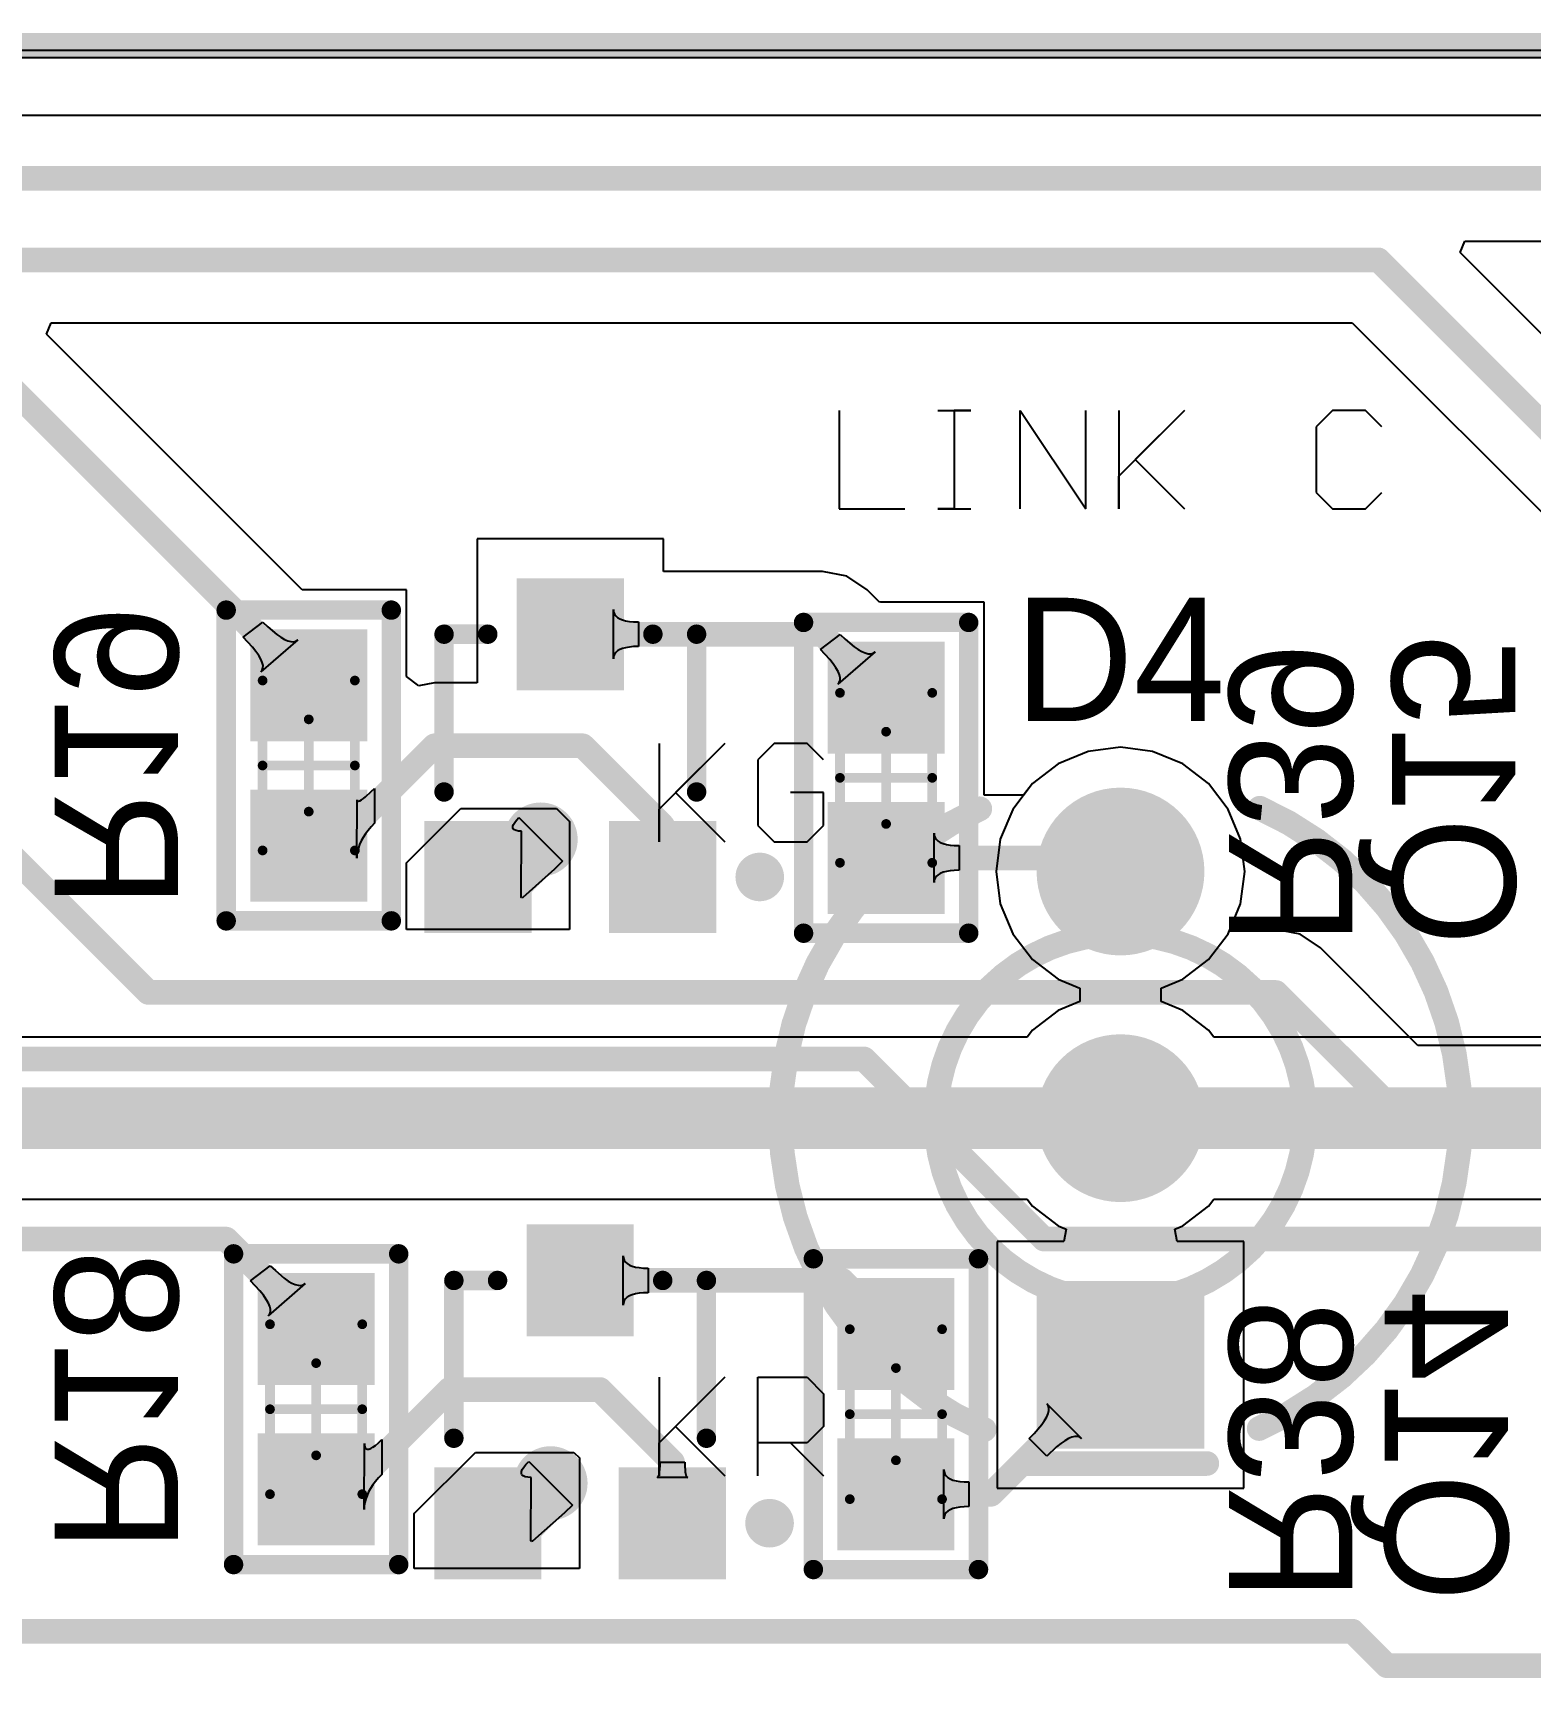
# Model space of a CAD drawing. Extents: x 8 to 204, y 9 to 177.
# Drawn here: x 94.26 to 109.68, y 40.97 to 57.91 of the extents above; entities that cross this region are included whole.
import ezdxf

# ---------------------------------------------------------------- set-up
doc = ezdxf.new("R2010")
doc.units = 0
doc.layers.get('0').update_dxf_attribs({"linetype": 'CONTINUOUS'})
for name, color, linetype in [('BOTTOMLAYER', 5, 'CONTINUOUS'), ('BOTTOMOVERLAY', 54, 'CONTINUOUS'), ('BOTTOMPASTE', 16, 'CONTINUOUS'), ('BOTTOMSOLDER', 6, 'CONTINUOUS'), ('MECHANICAL1', 6, 'CONTINUOUS'), ('MECHANICAL13', 56, 'CONTINUOUS'), ('MECHANICAL15', 56, 'CONTINUOUS'), ('MECHANICAL3', 76, 'CONTINUOUS'), ('MULTILAYER', 9, 'CONTINUOUS'), ('PADHOLELAYER', 156, 'CONTINUOUS'), ('TOPLAYER', 1, 'CONTINUOUS'), ('TOPOVERLAY', 2, 'CONTINUOUS'), ('TOPSOLDER', 216, 'CONTINUOUS'), ('VIAHOLELAYER', 16, 'CONTINUOUS')]:
    doc.layers.add(name, color=color, linetype=linetype)

# ---------------------------------------------------------------- blocks, each defined once
blk = doc.blocks.new('0603___MONTAGEM_M_QUINA_BM')
at = {"layer": 'BOTTOMLAYER'}
for points in [[(-1.3, 0.5), (-1.3, -0.5), (-0.35, 0.5), (-0.35, -0.5)], [(0.35, 0.5), (0.35, -0.5), (1.3, 0.5), (1.3, -0.5)]]:
    blk.add_solid(points, dxfattribs=at)
at = {"layer": 'BOTTOMOVERLAY', "const_width": 0.2}
for points in [[(-1.6, 0.85), (-1.6, -0.85)], [(-1.6, 0.85), (1.6, 0.85)], [(1.6, 0.85), (1.6, -0.85)], [(-1.6, -0.85), (1.6, -0.85)]]:
    blk.add_lwpolyline(points, dxfattribs=at)
at = {"layer": 'BOTTOMOVERLAY', "const_width": 0.1}
for points in [[(-1.65, 0.85, 1), (-1.55, 0.85, 1)], [(-1.65, 0.85, 1), (-1.55, 0.85, 1)], [(1.55, 0.85, 1), (1.65, 0.85, 1)], [(1.55, 0.85, 1), (1.65, 0.85, 1)], [(-1.65, -0.85, 1), (-1.55, -0.85, 1)], [(-1.65, -0.85, 1), (-1.55, -0.85, 1)], [(1.55, -0.85, 1), (1.65, -0.85, 1)], [(1.55, -0.85, 1), (1.65, -0.85, 1)]]:
    blk.add_lwpolyline(points, format="xyb", close=True, dxfattribs=at)
at = {"layer": 'BOTTOMPASTE'}
for points in [[(-1.3, 0.5), (-1.3, -0.5), (-0.35, 0.5), (-0.35, -0.5)], [(0.35, 0.5), (0.35, -0.5), (1.3, 0.5), (1.3, -0.5)]]:
    blk.add_solid(points, dxfattribs=at)
at = {"layer": 'BOTTOMSOLDER'}
for points in [[(-1.402, 0.602), (-1.402, -0.602), (-0.248, 0.602), (-0.248, -0.602)], [(0.248, 0.602), (0.248, -0.602), (1.402, 0.602), (1.402, -0.602)]]:
    blk.add_solid(points, dxfattribs=at)
at = {"layer": 'MECHANICAL13', "const_width": 0.1}
for points in [[(-0.875, 0.475), (-0.875, -0.475)], [(-0.875, 0.475), (0.875, 0.475)], [(0.875, 0.475), (0.875, -0.475)], [(-0.875, -0.475), (0.875, -0.475)]]:
    blk.add_lwpolyline(points, dxfattribs=at)
at = {"layer": 'MECHANICAL13', "const_width": 0.05}
for points in [[(-0.9, 0.475, 1), (-0.85, 0.475, 1)], [(-0.9, 0.475, 1), (-0.85, 0.475, 1)], [(0.85, 0.475, 1), (0.9, 0.475, 1)], [(0.85, 0.475, 1), (0.9, 0.475, 1)], [(-0.9, -0.475, 1), (-0.85, -0.475, 1)], [(-0.9, -0.475, 1), (-0.85, -0.475, 1)], [(0.85, -0.475, 1), (0.9, -0.475, 1)], [(0.85, -0.475, 1), (0.9, -0.475, 1)]]:
    blk.add_lwpolyline(points, format="xyb", close=True, dxfattribs=at)
at = {"layer": 'MECHANICAL15', "const_width": 0.1}
for points in [[(-1.575, 0.85), (-1.575, -0.85)], [(-1.575, 0.85), (1.575, 0.85)], [(1.575, 0.85), (1.575, -0.85)], [(0, 0.475), (0, -0.475)], [(-0.475, 0), (0.475, 0)], [(-1.575, -0.85), (1.575, -0.85)]]:
    blk.add_lwpolyline(points, dxfattribs=at)
at = {"layer": 'MECHANICAL15', "const_width": 0.05}
for points in [[(-1.6, 0.85, 1), (-1.55, 0.85, 1)], [(-1.6, 0.85, 1), (-1.55, 0.85, 1)], [(1.55, 0.85, 1), (1.6, 0.85, 1)], [(1.55, 0.85, 1), (1.6, 0.85, 1)], [(-0.025, 0.475, 1), (0.025, 0.475, 1)], [(-0.5, 0, 1), (-0.45, 0, 1)], [(0.45, 0, 1), (0.5, 0, 1)], [(-0.025, -0.475, 1), (0.025, -0.475, 1)], [(-1.6, -0.85, 1), (-1.55, -0.85, 1)], [(-1.6, -0.85, 1), (-1.55, -0.85, 1)], [(1.55, -0.85, 1), (1.6, -0.85, 1)], [(1.55, -0.85, 1), (1.6, -0.85, 1)]]:
    blk.add_lwpolyline(points, format="xyb", close=True, dxfattribs=at)
blk = doc.blocks.new('0603___MONTAGEM_M_QUINA_BN')
at = {"layer": 'BOTTOMLAYER'}
for points in [[(-1.3, 0.5), (-1.3, -0.5), (-0.35, 0.5), (-0.35, -0.5)], [(0.35, 0.5), (0.35, -0.5), (1.3, 0.5), (1.3, -0.5)]]:
    blk.add_solid(points, dxfattribs=at)
at = {"layer": 'BOTTOMOVERLAY', "const_width": 0.2}
for points in [[(-1.6, 0.85), (-1.6, -0.85)], [(-1.6, 0.85), (1.6, 0.85)], [(1.6, 0.85), (1.6, -0.85)], [(-1.6, -0.85), (1.6, -0.85)]]:
    blk.add_lwpolyline(points, dxfattribs=at)
at = {"layer": 'BOTTOMOVERLAY', "const_width": 0.1}
for points in [[(-1.65, 0.85, 1), (-1.55, 0.85, 1)], [(-1.65, 0.85, 1), (-1.55, 0.85, 1)], [(1.55, 0.85, 1), (1.65, 0.85, 1)], [(1.55, 0.85, 1), (1.65, 0.85, 1)], [(-1.65, -0.85, 1), (-1.55, -0.85, 1)], [(-1.65, -0.85, 1), (-1.55, -0.85, 1)], [(1.55, -0.85, 1), (1.65, -0.85, 1)], [(1.55, -0.85, 1), (1.65, -0.85, 1)]]:
    blk.add_lwpolyline(points, format="xyb", close=True, dxfattribs=at)
at = {"layer": 'BOTTOMPASTE'}
for points in [[(-1.3, 0.5), (-1.3, -0.5), (-0.35, 0.5), (-0.35, -0.5)], [(0.35, 0.5), (0.35, -0.5), (1.3, 0.5), (1.3, -0.5)]]:
    blk.add_solid(points, dxfattribs=at)
at = {"layer": 'BOTTOMSOLDER'}
for points in [[(-1.402, 0.602), (-1.402, -0.602), (-0.248, 0.602), (-0.248, -0.602)], [(0.248, 0.602), (0.248, -0.602), (1.402, 0.602), (1.402, -0.602)]]:
    blk.add_solid(points, dxfattribs=at)
at = {"layer": 'MECHANICAL13', "const_width": 0.1}
for points in [[(-0.875, 0.475), (-0.875, -0.475)], [(-0.875, 0.475), (0.875, 0.475)], [(0.875, 0.475), (0.875, -0.475)], [(-0.875, -0.475), (0.875, -0.475)]]:
    blk.add_lwpolyline(points, dxfattribs=at)
at = {"layer": 'MECHANICAL13', "const_width": 0.05}
for points in [[(-0.9, 0.475, 1), (-0.85, 0.475, 1)], [(-0.9, 0.475, 1), (-0.85, 0.475, 1)], [(0.85, 0.475, 1), (0.9, 0.475, 1)], [(0.85, 0.475, 1), (0.9, 0.475, 1)], [(-0.9, -0.475, 1), (-0.85, -0.475, 1)], [(-0.9, -0.475, 1), (-0.85, -0.475, 1)], [(0.85, -0.475, 1), (0.9, -0.475, 1)], [(0.85, -0.475, 1), (0.9, -0.475, 1)]]:
    blk.add_lwpolyline(points, format="xyb", close=True, dxfattribs=at)
at = {"layer": 'MECHANICAL15', "const_width": 0.1}
for points in [[(-1.575, 0.85), (-1.575, -0.85)], [(-1.575, 0.85), (1.575, 0.85)], [(1.575, 0.85), (1.575, -0.85)], [(0, 0.475), (0, -0.475)], [(-0.475, 0), (0.475, 0)], [(-1.575, -0.85), (1.575, -0.85)]]:
    blk.add_lwpolyline(points, dxfattribs=at)
at = {"layer": 'MECHANICAL15', "const_width": 0.05}
for points in [[(-1.6, 0.85, 1), (-1.55, 0.85, 1)], [(-1.6, 0.85, 1), (-1.55, 0.85, 1)], [(1.55, 0.85, 1), (1.6, 0.85, 1)], [(1.55, 0.85, 1), (1.6, 0.85, 1)], [(-0.025, 0.475, 1), (0.025, 0.475, 1)], [(-0.5, 0, 1), (-0.45, 0, 1)], [(0.45, 0, 1), (0.5, 0, 1)], [(-0.025, -0.475, 1), (0.025, -0.475, 1)], [(-1.6, -0.85, 1), (-1.55, -0.85, 1)], [(-1.6, -0.85, 1), (-1.55, -0.85, 1)], [(1.55, -0.85, 1), (1.6, -0.85, 1)], [(1.55, -0.85, 1), (1.6, -0.85, 1)]]:
    blk.add_lwpolyline(points, format="xyb", close=True, dxfattribs=at)
blk = doc.blocks.new('0603___MONTAGEM_M_QUINA_BU')
at = {"layer": 'BOTTOMLAYER'}
for points in [[(-1.3, 0.5), (-1.3, -0.5), (-0.35, 0.5), (-0.35, -0.5)], [(0.35, 0.5), (0.35, -0.5), (1.3, 0.5), (1.3, -0.5)]]:
    blk.add_solid(points, dxfattribs=at)
at = {"layer": 'BOTTOMOVERLAY', "const_width": 0.2}
for points in [[(-1.6, -0.85), (-1.6, 0.85)], [(1.6, 0.85), (-1.6, 0.85)], [(1.6, -0.85), (1.6, 0.85)], [(1.6, -0.85), (-1.6, -0.85)]]:
    blk.add_lwpolyline(points, dxfattribs=at)
at = {"layer": 'BOTTOMOVERLAY', "const_width": 0.1}
for points in [[(-1.65, 0.85, 1), (-1.55, 0.85, 1)], [(-1.65, 0.85, 1), (-1.55, 0.85, 1)], [(1.55, 0.85, 1), (1.65, 0.85, 1)], [(1.55, 0.85, 1), (1.65, 0.85, 1)], [(-1.65, -0.85, 1), (-1.55, -0.85, 1)], [(-1.65, -0.85, 1), (-1.55, -0.85, 1)], [(1.55, -0.85, 1), (1.65, -0.85, 1)], [(1.55, -0.85, 1), (1.65, -0.85, 1)]]:
    blk.add_lwpolyline(points, format="xyb", close=True, dxfattribs=at)
at = {"layer": 'BOTTOMPASTE'}
for points in [[(-1.3, 0.5), (-1.3, -0.5), (-0.35, 0.5), (-0.35, -0.5)], [(0.35, 0.5), (0.35, -0.5), (1.3, 0.5), (1.3, -0.5)]]:
    blk.add_solid(points, dxfattribs=at)
at = {"layer": 'BOTTOMSOLDER'}
for points in [[(-1.402, 0.602), (-1.402, -0.602), (-0.248, 0.602), (-0.248, -0.602)], [(0.248, 0.602), (0.248, -0.602), (1.402, 0.602), (1.402, -0.602)]]:
    blk.add_solid(points, dxfattribs=at)
at = {"layer": 'MECHANICAL13', "const_width": 0.1}
for points in [[(-0.875, -0.475), (-0.875, 0.475)], [(0.875, 0.475), (-0.875, 0.475)], [(0.875, -0.475), (0.875, 0.475)], [(0.875, -0.475), (-0.875, -0.475)]]:
    blk.add_lwpolyline(points, dxfattribs=at)
at = {"layer": 'MECHANICAL13', "const_width": 0.05}
for points in [[(-0.9, 0.475, 1), (-0.85, 0.475, 1)], [(-0.9, 0.475, 1), (-0.85, 0.475, 1)], [(0.85, 0.475, 1), (0.9, 0.475, 1)], [(0.85, 0.475, 1), (0.9, 0.475, 1)], [(-0.9, -0.475, 1), (-0.85, -0.475, 1)], [(-0.9, -0.475, 1), (-0.85, -0.475, 1)], [(0.85, -0.475, 1), (0.9, -0.475, 1)], [(0.85, -0.475, 1), (0.9, -0.475, 1)]]:
    blk.add_lwpolyline(points, format="xyb", close=True, dxfattribs=at)
at = {"layer": 'MECHANICAL15', "const_width": 0.1}
for points in [[(-1.575, -0.85), (-1.575, 0.85)], [(1.575, 0.85), (-1.575, 0.85)], [(1.575, -0.85), (1.575, 0.85)], [(0, -0.475), (0, 0.475)], [(0.475, 0), (-0.475, 0)], [(1.575, -0.85), (-1.575, -0.85)]]:
    blk.add_lwpolyline(points, dxfattribs=at)
at = {"layer": 'MECHANICAL15', "const_width": 0.05}
for points in [[(-1.6, 0.85, 1), (-1.55, 0.85, 1)], [(-1.6, 0.85, 1), (-1.55, 0.85, 1)], [(1.55, 0.85, 1), (1.6, 0.85, 1)], [(1.55, 0.85, 1), (1.6, 0.85, 1)], [(-0.025, 0.475, 1), (0.025, 0.475, 1)], [(-0.5, 0, 1), (-0.45, 0, 1)], [(0.45, 0, 1), (0.5, 0, 1)], [(-0.025, -0.475, 1), (0.025, -0.475, 1)], [(-1.6, -0.85, 1), (-1.55, -0.85, 1)], [(-1.6, -0.85, 1), (-1.55, -0.85, 1)], [(1.55, -0.85, 1), (1.6, -0.85, 1)], [(1.55, -0.85, 1), (1.6, -0.85, 1)]]:
    blk.add_lwpolyline(points, format="xyb", close=True, dxfattribs=at)
blk = doc.blocks.new('0603___MONTAGEM_M_QUINA_BV')
at = {"layer": 'BOTTOMLAYER'}
for points in [[(-1.3, 0.5), (-1.3, -0.5), (-0.35, 0.5), (-0.35, -0.5)], [(0.35, 0.5), (0.35, -0.5), (1.3, 0.5), (1.3, -0.5)]]:
    blk.add_solid(points, dxfattribs=at)
at = {"layer": 'BOTTOMOVERLAY', "const_width": 0.2}
for points in [[(-1.6, -0.85), (-1.6, 0.85)], [(1.6, 0.85), (-1.6, 0.85)], [(1.6, -0.85), (1.6, 0.85)], [(1.6, -0.85), (-1.6, -0.85)]]:
    blk.add_lwpolyline(points, dxfattribs=at)
at = {"layer": 'BOTTOMOVERLAY', "const_width": 0.1}
for points in [[(-1.65, 0.85, 1), (-1.55, 0.85, 1)], [(-1.65, 0.85, 1), (-1.55, 0.85, 1)], [(1.55, 0.85, 1), (1.65, 0.85, 1)], [(1.55, 0.85, 1), (1.65, 0.85, 1)], [(-1.65, -0.85, 1), (-1.55, -0.85, 1)], [(-1.65, -0.85, 1), (-1.55, -0.85, 1)], [(1.55, -0.85, 1), (1.65, -0.85, 1)], [(1.55, -0.85, 1), (1.65, -0.85, 1)]]:
    blk.add_lwpolyline(points, format="xyb", close=True, dxfattribs=at)
at = {"layer": 'BOTTOMPASTE'}
for points in [[(-1.3, 0.5), (-1.3, -0.5), (-0.35, 0.5), (-0.35, -0.5)], [(0.35, 0.5), (0.35, -0.5), (1.3, 0.5), (1.3, -0.5)]]:
    blk.add_solid(points, dxfattribs=at)
at = {"layer": 'BOTTOMSOLDER'}
for points in [[(-1.402, 0.602), (-1.402, -0.602), (-0.248, 0.602), (-0.248, -0.602)], [(0.248, 0.602), (0.248, -0.602), (1.402, 0.602), (1.402, -0.602)]]:
    blk.add_solid(points, dxfattribs=at)
at = {"layer": 'MECHANICAL13', "const_width": 0.1}
for points in [[(-0.875, -0.475), (-0.875, 0.475)], [(0.875, 0.475), (-0.875, 0.475)], [(0.875, -0.475), (0.875, 0.475)], [(0.875, -0.475), (-0.875, -0.475)]]:
    blk.add_lwpolyline(points, dxfattribs=at)
at = {"layer": 'MECHANICAL13', "const_width": 0.05}
for points in [[(-0.9, 0.475, 1), (-0.85, 0.475, 1)], [(-0.9, 0.475, 1), (-0.85, 0.475, 1)], [(0.85, 0.475, 1), (0.9, 0.475, 1)], [(0.85, 0.475, 1), (0.9, 0.475, 1)], [(-0.9, -0.475, 1), (-0.85, -0.475, 1)], [(-0.9, -0.475, 1), (-0.85, -0.475, 1)], [(0.85, -0.475, 1), (0.9, -0.475, 1)], [(0.85, -0.475, 1), (0.9, -0.475, 1)]]:
    blk.add_lwpolyline(points, format="xyb", close=True, dxfattribs=at)
at = {"layer": 'MECHANICAL15', "const_width": 0.1}
for points in [[(-1.575, -0.85), (-1.575, 0.85)], [(1.575, 0.85), (-1.575, 0.85)], [(1.575, -0.85), (1.575, 0.85)], [(0, -0.475), (0, 0.475)], [(0.475, 0), (-0.475, 0)], [(1.575, -0.85), (-1.575, -0.85)]]:
    blk.add_lwpolyline(points, dxfattribs=at)
at = {"layer": 'MECHANICAL15', "const_width": 0.05}
for points in [[(-1.6, 0.85, 1), (-1.55, 0.85, 1)], [(-1.6, 0.85, 1), (-1.55, 0.85, 1)], [(1.55, 0.85, 1), (1.6, 0.85, 1)], [(1.55, 0.85, 1), (1.6, 0.85, 1)], [(-0.025, 0.475, 1), (0.025, 0.475, 1)], [(-0.5, 0, 1), (-0.45, 0, 1)], [(0.45, 0, 1), (0.5, 0, 1)], [(-0.025, -0.475, 1), (0.025, -0.475, 1)], [(-1.6, -0.85, 1), (-1.55, -0.85, 1)], [(-1.6, -0.85, 1), (-1.55, -0.85, 1)], [(1.55, -0.85, 1), (1.6, -0.85, 1)], [(1.55, -0.85, 1), (1.6, -0.85, 1)]]:
    blk.add_lwpolyline(points, format="xyb", close=True, dxfattribs=at)
blk = doc.blocks.new('SOT_23B_B_184')
at = {"layer": 'BOTTOMLAYER'}
for points in [[(-1.4, 0.775), (-0.5, 0.775), (-1.4, 1.725), (-0.5, 1.725)], [(0.5, 0.775), (1.4, 0.775), (0.5, 1.725), (1.4, 1.725)], [(-0.45, -1.725), (0.45, -1.725), (-0.45, -0.775), (0.45, -0.775)]]:
    blk.add_solid(points, dxfattribs=at)
at = {"layer": 'BOTTOMOVERLAY'}
for points, const_width in [([(-1.825, 1.25, 1), (-2.075, 1.25, 1)], 0.25), ([(-2.138, 1.25, 1), (-2.013, 1.25, 1)], 0.125), ([(-1.887, 1.25, 1), (-1.763, 1.25, 1)], 0.125), ([(-1.35, 0.375, 1), (-1.25, 0.375, 1)], 0.1), ([(1.25, 0.375, 1), (1.35, 0.375, 1)], 0.1), ([(-1.35, -1.25, 1), (-1.25, -1.25, 1)], 0.1), ([(-1.35, -1.25, 1), (-1.25, -1.25, 1)], 0.1), ([(-0.9, -1.25, 1), (-0.8, -1.25, 1)], 0.1), ([(0.8, -1.25, 1), (0.9, -1.25, 1)], 0.1), ([(1.25, -1.25, 1), (1.35, -1.25, 1)], 0.1), ([(1.25, -1.25, 1), (1.35, -1.25, 1)], 0.1)]:
    blk.add_lwpolyline(points, format="xyb", close=True, dxfattribs=dict(at, const_width=const_width))
at = {"layer": 'BOTTOMOVERLAY', "const_width": 0.2}
for points in [[(-1.3, 0.375), (-1.3, -1.25)], [(1.3, 0.375), (1.3, -1.25)], [(-0.85, -1.25), (-1.3, -1.25)], [(1.3, -1.25), (0.85, -1.25)]]:
    blk.add_lwpolyline(points, dxfattribs=at)
at = {"layer": 'BOTTOMPASTE'}
for points in [[(-1.4, 0.775), (-0.5, 0.775), (-1.4, 1.725), (-0.5, 1.725)], [(0.5, 0.775), (1.4, 0.775), (0.5, 1.725), (1.4, 1.725)], [(-0.45, -1.725), (0.45, -1.725), (-0.45, -0.775), (0.45, -0.775)]]:
    blk.add_solid(points, dxfattribs=at)
at = {"layer": 'BOTTOMSOLDER'}
for points in [[(-1.502, 0.673), (-0.398, 0.673), (-1.502, 1.827), (-0.398, 1.827)], [(0.398, 0.673), (1.502, 0.673), (0.398, 1.827), (1.502, 1.827)], [(-0.552, -1.827), (0.552, -1.827), (-0.552, -0.673), (0.552, -0.673)]]:
    blk.add_solid(points, dxfattribs=at)
blk = doc.blocks.new('SOT_23B_B_185')
at = {"layer": 'BOTTOMLAYER'}
for points in [[(-1.4, 0.775), (-0.5, 0.775), (-1.4, 1.725), (-0.5, 1.725)], [(0.5, 0.775), (1.4, 0.775), (0.5, 1.725), (1.4, 1.725)], [(-0.45, -1.725), (0.45, -1.725), (-0.45, -0.775), (0.45, -0.775)]]:
    blk.add_solid(points, dxfattribs=at)
at = {"layer": 'BOTTOMOVERLAY'}
for points, const_width in [([(-1.825, 1.25, 1), (-2.075, 1.25, 1)], 0.25), ([(-2.138, 1.25, 1), (-2.013, 1.25, 1)], 0.125), ([(-1.887, 1.25, 1), (-1.763, 1.25, 1)], 0.125), ([(-1.35, 0.375, 1), (-1.25, 0.375, 1)], 0.1), ([(1.25, 0.375, 1), (1.35, 0.375, 1)], 0.1), ([(-1.35, -1.25, 1), (-1.25, -1.25, 1)], 0.1), ([(-1.35, -1.25, 1), (-1.25, -1.25, 1)], 0.1), ([(-0.9, -1.25, 1), (-0.8, -1.25, 1)], 0.1), ([(0.8, -1.25, 1), (0.9, -1.25, 1)], 0.1), ([(1.25, -1.25, 1), (1.35, -1.25, 1)], 0.1), ([(1.25, -1.25, 1), (1.35, -1.25, 1)], 0.1)]:
    blk.add_lwpolyline(points, format="xyb", close=True, dxfattribs=dict(at, const_width=const_width))
at = {"layer": 'BOTTOMOVERLAY', "const_width": 0.2}
for points in [[(-1.3, 0.375), (-1.3, -1.25)], [(1.3, 0.375), (1.3, -1.25)], [(-0.85, -1.25), (-1.3, -1.25)], [(1.3, -1.25), (0.85, -1.25)]]:
    blk.add_lwpolyline(points, dxfattribs=at)
at = {"layer": 'BOTTOMPASTE'}
for points in [[(-1.4, 0.775), (-0.5, 0.775), (-1.4, 1.725), (-0.5, 1.725)], [(0.5, 0.775), (1.4, 0.775), (0.5, 1.725), (1.4, 1.725)], [(-0.45, -1.725), (0.45, -1.725), (-0.45, -0.775), (0.45, -0.775)]]:
    blk.add_solid(points, dxfattribs=at)
at = {"layer": 'BOTTOMSOLDER'}
for points in [[(-1.502, 0.673), (-0.398, 0.673), (-1.502, 1.827), (-0.398, 1.827)], [(0.398, 0.673), (1.502, 0.673), (0.398, 1.827), (1.502, 1.827)], [(-0.552, -1.827), (0.552, -1.827), (-0.552, -0.673), (0.552, -0.673)]]:
    blk.add_solid(points, dxfattribs=at)
blk = doc.blocks.new('L___3___________200')
at = {"layer": 'BOTTOMLAYER', "const_width": 0.762}
for points in [[(-0.381, 2.54, 1), (0.381, 2.54, 1)], [(-0.381, 0, 1), (0.381, 0, 1)]]:
    blk.add_lwpolyline(points, format="xyb", close=True, dxfattribs=at)
at = {"layer": 'BOTTOMLAYER'}
blk.add_solid([(0.762, -1.778), (-0.762, -1.778), (0.762, -3.302), (-0.762, -3.302)], dxfattribs=at)
at = {"layer": 'BOTTOMSOLDER', "const_width": 0.864}
for points in [[(-0.432, 2.54, 1), (0.432, 2.54, 1)], [(-0.432, 0, 1), (0.432, 0, 1)]]:
    blk.add_lwpolyline(points, format="xyb", close=True, dxfattribs=at)
at = {"layer": 'BOTTOMSOLDER'}
blk.add_solid([(0.864, -1.676), (-0.864, -1.676), (0.864, -3.404), (-0.864, -3.404)], dxfattribs=at)
at = {"layer": 'MECHANICAL1'}
for points, const_width in [([(1.9, 0, 1), (-1.9, 0, 1)], 0.254), ([(-1.963, 0, 1), (-1.836, 0, 1)], 0.127), ([(1.836, 0, 1), (1.963, 0, 1)], 0.127)]:
    blk.add_lwpolyline(points, format="xyb", close=True, dxfattribs=dict(at, const_width=const_width))
at = {"layer": 'MULTILAYER', "const_width": 0.762}
for points in [[(-0.381, 2.54, 1), (0.381, 2.54, 1)], [(-0.381, 0, 1), (0.381, 0, 1)]]:
    blk.add_lwpolyline(points, format="xyb", close=True, dxfattribs=at)
at = {"layer": 'MULTILAYER'}
blk.add_solid([(0.762, -1.778), (-0.762, -1.778), (0.762, -3.302), (-0.762, -3.302)], dxfattribs=at)
at = {"layer": 'PADHOLELAYER', "const_width": 0.394}
for points in [[(-0.197, 2.54, 1), (0.197, 2.54, 1)], [(-0.197, 0, 1), (0.197, 0, 1)], [(-0.197, -2.54, 1), (0.197, -2.54, 1)]]:
    blk.add_lwpolyline(points, format="xyb", close=True, dxfattribs=at)
at = {"layer": 'TOPLAYER', "const_width": 0.762}
for points in [[(-0.381, 2.54, 1), (0.381, 2.54, 1)], [(-0.381, 0, 1), (0.381, 0, 1)]]:
    blk.add_lwpolyline(points, format="xyb", close=True, dxfattribs=at)
at = {"layer": 'TOPLAYER'}
blk.add_solid([(0.762, -1.778), (-0.762, -1.778), (0.762, -3.302), (-0.762, -3.302)], dxfattribs=at)
at = {"layer": 'TOPOVERLAY', "const_width": 0.254}
for points in [[(-1.403, -3.207, -0.648955), (-1.448, 3.186)], [(1.435, 3.192, -0.647722), (1.427, -3.196)]]:
    blk.add_lwpolyline(points, format="xyb", dxfattribs=at)
at = {"layer": 'TOPOVERLAY', "const_width": 0.127}
for points in [[(-1.512, 3.186, 1), (-1.385, 3.186, 1)], [(1.371, 3.192, 1), (1.498, 3.192, 1)], [(-1.466, -3.207, 1), (-1.339, -3.207, 1)], [(1.364, -3.196, 1), (1.491, -3.196, 1)], [(-1.079, -3.556, 1), (-0.952, -3.556, 1)], [(0.825, -3.556, 1), (0.952, -3.556, 1)]]:
    blk.add_lwpolyline(points, format="xyb", close=True, dxfattribs=at)
at = {"layer": 'TOPOVERLAY', "const_width": 0.254}
blk.add_lwpolyline([(-1.016, -3.556), (0.889, -3.556)], dxfattribs=at)
at = {"layer": 'TOPSOLDER', "const_width": 0.864}
for points in [[(-0.432, 2.54, 1), (0.432, 2.54, 1)], [(-0.432, 0, 1), (0.432, 0, 1)]]:
    blk.add_lwpolyline(points, format="xyb", close=True, dxfattribs=at)
at = {"layer": 'TOPSOLDER'}
blk.add_solid([(0.864, -1.676), (-0.864, -1.676), (0.864, -3.404), (-0.864, -3.404)], dxfattribs=at)

msp = doc.modelspace()

# ---------------------------------------------------------------- linework, layer by layer
at = {"layer": 'BOTTOMLAYER'}
for p, q in [((14.605, 57.658), (190.373, 57.658)), ((122.339, 57.061), (61.275, 57.061)), ((108.957, 55.649), (109.005, 55.766)), ((109.005, 55.766), (122.07, 55.766)), ((112.48, 52.126), (108.957, 55.649)), ((94.403, 54.81), (94.451, 54.928)), ((94.451, 54.928), (107.846, 54.928)), ((107.846, 54.928), (111.538, 51.236)), ((97.037, 52.176), (94.403, 54.81)), ((100.755, 52.703), (98.839, 52.703)), ((98.839, 52.703), (98.839, 51.219)), ((100.755, 52.367), (100.755, 52.703)), ((102.394, 52.367), (100.755, 52.367)), ((102.642, 52.318), (102.394, 52.367)), ((102.852, 52.178), (102.642, 52.318)), ((98.112, 52.176), (97.037, 52.176)), ((97.037, 52.176), (97.037, 52.176)), ((98.112, 51.284), (98.112, 52.176)), ((102.976, 52.053), (102.852, 52.178)), ((102.992, 52.049), (102.976, 52.053)), ((104.056, 52.049), (102.992, 52.049)), ((104.056, 50.064), (104.056, 52.049)), ((96.428, 51.69), (96.632, 51.845)), ((96.632, 51.845), (96.683, 51.795)), ((100.241, 51.466), (100.241, 51.974)), ((100.241, 51.974), (100.243, 51.95)), ((100.243, 51.95), (100.251, 51.928)), ((100.251, 51.928), (100.264, 51.909)), ((100.264, 51.909), (100.282, 51.893)), ((100.282, 51.893), (100.305, 51.879)), ((100.305, 51.879), (100.333, 51.867)), ((100.333, 51.867), (100.366, 51.858)), ((100.366, 51.858), (100.405, 51.852)), ((100.405, 51.852), (100.449, 51.848)), ((100.449, 51.848), (100.498, 51.847)), ((100.498, 51.847), (100.498, 51.593)), ((96.524, 51.587), (96.428, 51.69)), ((96.683, 51.795), (96.776, 51.717)), ((96.776, 51.717), (96.817, 51.688)), ((96.817, 51.688), (96.854, 51.667)), ((102.371, 51.563), (102.576, 51.718)), ((102.576, 51.718), (102.627, 51.669)), ((96.56, 51.541), (96.524, 51.587)), ((96.59, 51.5), (96.56, 51.541)), ((96.991, 51.662), (96.61, 51.331)), ((96.854, 51.667), (96.889, 51.652)), ((96.889, 51.652), (96.919, 51.644)), ((96.919, 51.644), (96.947, 51.643)), ((96.947, 51.643), (96.971, 51.649)), ((96.971, 51.649), (96.991, 51.662)), ((100.251, 51.512), (100.243, 51.49)), ((100.264, 51.531), (100.251, 51.512)), ((100.282, 51.547), (100.264, 51.531)), ((100.305, 51.561), (100.282, 51.547)), ((100.333, 51.572), (100.305, 51.561)), ((100.366, 51.581), (100.333, 51.572)), ((100.405, 51.588), (100.366, 51.581)), ((100.449, 51.592), (100.405, 51.588)), ((100.498, 51.593), (100.449, 51.592)), ((102.467, 51.461), (102.371, 51.563)), ((102.935, 51.538), (102.551, 51.204)), ((102.627, 51.669), (102.719, 51.591)), ((102.719, 51.591), (102.76, 51.563)), ((102.76, 51.563), (102.797, 51.541)), ((102.797, 51.541), (102.831, 51.527)), ((102.831, 51.527), (102.862, 51.519)), ((102.862, 51.519), (102.89, 51.519)), ((102.89, 51.519), (102.914, 51.525)), ((102.914, 51.525), (102.935, 51.538)), ((96.612, 51.462), (96.59, 51.5)), ((96.61, 51.331), (96.625, 51.349)), ((96.626, 51.428), (96.612, 51.462)), ((96.625, 51.349), (96.633, 51.372)), ((96.634, 51.398), (96.626, 51.428)), ((96.633, 51.372), (96.634, 51.398)), ((100.243, 51.49), (100.241, 51.466)), ((102.503, 51.415), (102.467, 51.461)), ((102.532, 51.373), (102.503, 51.415)), ((102.554, 51.336), (102.532, 51.373)), ((102.568, 51.302), (102.554, 51.336)), ((98.239, 51.187), (98.112, 51.284)), ((98.4, 51.219), (98.239, 51.187)), ((98.839, 51.219), (98.4, 51.219)), ((102.551, 51.204), (102.566, 51.223)), ((102.566, 51.223), (102.574, 51.245)), ((102.575, 51.271), (102.568, 51.302)), ((102.574, 51.245), (102.575, 51.271)), ((105.129, 50.513), (104.82, 50.385)), ((105.461, 50.557), (105.129, 50.513)), ((105.792, 50.513), (105.461, 50.557)), ((106.101, 50.385), (105.792, 50.513)), ((104.82, 50.385), (104.555, 50.182)), ((106.367, 50.182), (106.101, 50.385)), ((104.555, 50.182), (104.464, 50.064)), ((106.57, 49.916), (106.367, 50.182)), ((97.598, 49.414), (97.601, 50.015)), ((97.601, 50.015), (97.603, 50.005)), ((97.603, 50.005), (97.608, 50)), ((97.608, 50), (97.617, 49.999)), ((97.617, 49.999), (97.63, 50.004)), ((97.63, 50.004), (97.646, 50.013)), ((97.646, 50.013), (97.666, 50.027)), ((97.666, 50.027), (97.689, 50.046)), ((97.689, 50.046), (97.747, 50.099)), ((97.747, 50.099), (97.781, 50.132)), ((97.781, 50.132), (97.781, 49.773)), ((104.464, 50.064), (104.056, 50.064)), ((98.118, 49.374), (98.668, 49.924)), ((98.668, 49.924), (99.655, 49.924)), ((99.243, 49.804), (99.267, 49.831)), ((99.267, 49.831), (99.716, 49.382)), ((99.655, 49.924), (99.789, 49.791)), ((106.698, 49.608), (106.57, 49.916)), ((97.688, 49.664), (97.664, 49.628)), ((97.715, 49.7), (97.688, 49.664)), ((97.746, 49.737), (97.715, 49.7)), ((97.781, 49.773), (97.746, 49.737)), ((99.204, 49.726), (99.205, 49.742)), ((99.21, 49.714), (99.204, 49.726)), ((99.205, 49.742), (99.211, 49.76)), ((99.222, 49.704), (99.21, 49.714)), ((99.211, 49.76), (99.224, 49.781)), ((99.24, 49.697), (99.222, 49.704)), ((99.224, 49.781), (99.243, 49.804)), ((99.264, 49.693), (99.24, 49.697)), ((99.294, 49.692), (99.264, 49.693)), ((99.291, 49.011), (99.294, 49.692)), ((99.789, 49.791), (99.789, 48.679)), ((103.542, 49.162), (103.542, 49.67)), ((103.542, 49.67), (103.544, 49.646)), ((103.544, 49.646), (103.552, 49.624)), ((97.606, 49.485), (97.6, 49.449)), ((97.615, 49.521), (97.606, 49.485)), ((97.628, 49.556), (97.615, 49.521)), ((97.644, 49.592), (97.628, 49.556)), ((97.664, 49.628), (97.644, 49.592)), ((103.552, 49.624), (103.565, 49.605)), ((103.565, 49.605), (103.583, 49.589)), ((103.583, 49.589), (103.606, 49.575)), ((103.606, 49.575), (103.634, 49.564)), ((103.634, 49.564), (103.668, 49.555)), ((103.668, 49.555), (103.706, 49.548)), ((103.706, 49.548), (103.75, 49.544)), ((103.75, 49.544), (103.799, 49.543)), ((103.799, 49.543), (103.799, 49.289)), ((106.742, 49.276), (106.698, 49.608)), ((97.6, 49.449), (97.598, 49.414)), ((98.112, 49.367), (98.118, 49.374)), ((98.112, 48.679), (98.112, 49.367)), ((99.635, 49.301), (99.307, 49.008)), ((99.716, 49.382), (99.635, 49.301)), ((103.544, 49.186), (103.542, 49.162)), ((103.552, 49.208), (103.544, 49.186)), ((103.565, 49.227), (103.552, 49.208)), ((103.583, 49.243), (103.565, 49.227)), ((103.606, 49.257), (103.583, 49.243)), ((103.634, 49.269), (103.606, 49.257)), ((103.668, 49.278), (103.634, 49.269)), ((103.706, 49.284), (103.668, 49.278)), ((103.75, 49.288), (103.706, 49.284)), ((103.799, 49.289), (103.75, 49.288)), ((106.698, 48.944), (106.742, 49.276)), ((99.295, 49.005), (99.291, 49.011)), ((99.307, 49.008), (99.295, 49.005)), ((106.632, 48.784), (106.698, 48.944)), ((99.789, 48.679), (98.112, 48.679)), ((106.702, 48.679), (106.632, 48.784)), ((107.061, 48.679), (106.702, 48.679)), ((107.309, 48.63), (107.061, 48.679)), ((107.519, 48.489), (107.309, 48.63)), ((108.523, 47.485), (107.519, 48.489)), ((117.907, 47.485), (108.523, 47.485)), ((100.342, 44.811), (100.342, 45.319)), ((100.342, 45.319), (100.345, 45.295)), ((100.345, 45.295), (100.352, 45.273)), ((100.352, 45.273), (100.365, 45.254)), ((100.365, 45.254), (100.383, 45.238)), ((100.383, 45.238), (100.406, 45.224)), ((96.504, 45.061), (96.708, 45.215)), ((96.708, 45.215), (96.76, 45.166)), ((96.76, 45.166), (96.852, 45.088)), ((96.852, 45.088), (96.893, 45.059)), ((100.406, 45.224), (100.435, 45.212)), ((100.435, 45.212), (100.468, 45.203)), ((100.468, 45.203), (100.507, 45.197)), ((100.507, 45.197), (100.55, 45.193)), ((100.55, 45.193), (100.599, 45.192)), ((100.599, 45.192), (100.599, 44.938)), ((96.6, 44.958), (96.504, 45.061)), ((96.637, 44.912), (96.6, 44.958)), ((96.666, 44.87), (96.637, 44.912)), ((97.068, 45.033), (96.686, 44.702)), ((96.893, 45.059), (96.931, 45.037)), ((96.931, 45.037), (96.965, 45.023)), ((96.965, 45.023), (96.996, 45.015)), ((96.996, 45.015), (97.023, 45.014)), ((97.023, 45.014), (97.047, 45.02)), ((97.047, 45.02), (97.068, 45.033)), ((100.406, 44.906), (100.383, 44.892)), ((100.435, 44.918), (100.406, 44.906)), ((100.468, 44.927), (100.435, 44.918)), ((100.507, 44.933), (100.468, 44.927)), ((100.55, 44.937), (100.507, 44.933)), ((100.599, 44.938), (100.55, 44.937)), ((96.688, 44.832), (96.666, 44.87)), ((96.703, 44.798), (96.688, 44.832)), ((96.702, 44.72), (96.709, 44.742)), ((96.71, 44.768), (96.703, 44.798)), ((96.709, 44.742), (96.71, 44.768)), ((100.345, 44.835), (100.342, 44.811)), ((100.352, 44.857), (100.345, 44.835)), ((100.365, 44.876), (100.352, 44.857)), ((100.383, 44.892), (100.365, 44.876)), ((96.686, 44.702), (96.702, 44.72)), ((104.716, 43.777), (104.702, 43.796)), ((104.702, 43.796), (105.061, 43.437)), ((104.723, 43.753), (104.716, 43.777)), ((104.716, 43.696), (104.723, 43.726)), ((104.723, 43.726), (104.723, 43.753)), ((104.573, 43.489), (104.652, 43.583)), ((104.652, 43.583), (104.68, 43.624)), ((104.68, 43.624), (104.702, 43.662)), ((104.702, 43.662), (104.716, 43.696)), ((97.674, 42.708), (97.677, 43.386)), ((97.677, 43.386), (97.679, 43.361)), ((97.792, 43.367), (97.823, 43.394)), ((97.823, 43.394), (97.857, 43.427)), ((97.857, 43.427), (97.857, 43.067)), ((104.522, 43.437), (104.573, 43.489)), ((104.702, 43.257), (104.522, 43.437)), ((104.847, 43.387), (104.802, 43.351)), ((104.889, 43.415), (104.847, 43.387)), ((104.926, 43.437), (104.889, 43.415)), ((104.96, 43.451), (104.926, 43.437)), ((104.991, 43.459), (104.96, 43.451)), ((105.018, 43.459), (104.991, 43.459)), ((105.041, 43.451), (105.018, 43.459)), ((105.061, 43.437), (105.041, 43.451)), ((97.679, 43.361), (97.685, 43.343)), ((97.685, 43.343), (97.694, 43.331)), ((97.694, 43.331), (97.706, 43.326)), ((97.706, 43.326), (97.722, 43.327)), ((97.722, 43.327), (97.742, 43.334)), ((97.742, 43.334), (97.765, 43.347)), ((97.765, 43.347), (97.792, 43.367)), ((98.194, 42.668), (98.82, 43.295)), ((98.82, 43.295), (99.833, 43.295)), ((99.833, 43.295), (99.89, 43.238)), ((99.89, 43.238), (99.89, 42.1)), ((104.802, 43.351), (104.702, 43.257)), ((97.857, 43.067), (97.822, 43.031)), ((99.293, 43.078), (99.294, 43.096)), ((99.299, 43.063), (99.293, 43.078)), ((99.294, 43.096), (99.302, 43.117)), ((99.313, 43.052), (99.299, 43.063)), ((99.302, 43.117), (99.317, 43.142)), ((99.333, 43.044), (99.313, 43.052)), ((99.317, 43.142), (99.34, 43.17)), ((99.361, 43.039), (99.333, 43.044)), ((99.34, 43.17), (99.369, 43.201)), ((99.395, 43.037), (99.361, 43.039)), ((99.369, 43.201), (99.818, 42.752)), ((99.392, 42.382), (99.395, 43.037)), ((100.69, 43.037), (100.696, 43.039)), ((101.006, 43.037), (100.69, 43.037)), ((100.696, 43.039), (100.701, 43.043)), ((100.701, 43.043), (100.706, 43.051)), ((100.706, 43.051), (100.71, 43.062)), ((100.71, 43.062), (100.713, 43.077)), ((100.713, 43.077), (100.716, 43.094)), ((100.716, 43.094), (100.718, 43.114)), ((100.718, 43.114), (100.721, 43.165)), ((100.721, 43.195), (100.975, 43.195)), ((100.721, 43.165), (100.721, 43.195)), ((100.975, 43.195), (100.976, 43.165)), ((100.976, 43.165), (100.98, 43.094)), ((100.98, 43.094), (100.983, 43.077)), ((100.983, 43.077), (100.986, 43.062)), ((100.986, 43.062), (100.991, 43.051)), ((100.991, 43.051), (100.995, 43.043)), ((100.995, 43.043), (101.001, 43.039)), ((101.001, 43.039), (101.006, 43.037)), ((103.643, 42.609), (103.643, 43.117)), ((103.643, 43.117), (103.646, 43.093)), ((103.646, 43.093), (103.654, 43.071)), ((103.654, 43.071), (103.666, 43.052)), ((103.666, 43.052), (103.684, 43.036)), ((103.684, 43.036), (103.708, 43.022)), ((97.72, 42.887), (97.704, 42.851)), ((97.74, 42.923), (97.72, 42.887)), ((97.764, 42.959), (97.74, 42.923)), ((97.791, 42.995), (97.764, 42.959)), ((97.822, 43.031), (97.791, 42.995)), ((103.708, 43.022), (103.736, 43.01)), ((103.736, 43.01), (103.769, 43.001)), ((103.769, 43.001), (103.808, 42.995)), ((103.808, 42.995), (103.852, 42.991)), ((103.852, 42.991), (103.9, 42.99)), ((103.9, 42.99), (103.9, 42.736)), ((97.676, 42.744), (97.674, 42.708)), ((97.682, 42.779), (97.676, 42.744)), ((97.691, 42.815), (97.682, 42.779)), ((97.704, 42.851), (97.691, 42.815)), ((99.818, 42.752), (99.737, 42.672)), ((103.708, 42.704), (103.684, 42.69)), ((103.736, 42.716), (103.708, 42.704)), ((103.769, 42.725), (103.736, 42.716)), ((103.808, 42.731), (103.769, 42.725)), ((103.852, 42.735), (103.808, 42.731)), ((103.9, 42.736), (103.852, 42.735)), ((98.188, 42.661), (98.194, 42.668)), ((98.188, 42.1), (98.188, 42.661)), ((99.737, 42.672), (99.409, 42.379)), ((103.646, 42.633), (103.643, 42.609)), ((103.654, 42.655), (103.646, 42.633)), ((103.666, 42.674), (103.654, 42.655)), ((103.684, 42.69), (103.666, 42.674)), ((99.396, 42.376), (99.392, 42.382)), ((99.409, 42.379), (99.396, 42.376)), ((99.89, 42.1), (98.188, 42.1))]:
    msp.add_line(p, q, dxfattribs=at)
for points, const_width in [([(60.655, 56.413), (122.339, 56.413)], 0.254), ([(56.515, 55.575), (108.115, 55.575)], 0.254), ([(108.115, 55.575), (112.547, 51.142)], 0.254), ([(93.535, 54.762), (97.104, 51.193)], 0.254), ([(89.586, 53.899), (95.453, 48.031)], 0.254), ([(99.797, 51.72), (102.394, 51.72)], 0.254), ([(102.394, 51.72), (103.048, 51.066)], 0.254), ([(97.371, 49.543), (98.4, 50.571)], 0.254), ([(98.4, 50.571), (99.924, 50.571)], 0.254), ([(99.924, 50.571), (100.747, 49.748)], 0.254), ([(99.105, 49.22), (99.492, 49.606)], 0.635), ([(97.104, 49.543), (97.371, 49.543)], 0.254), ([(98.847, 49.22), (99.105, 49.22)], 0.635), ([(103.048, 49.416), (105.321, 49.416)], 0.254), ([(105.321, 49.416), (105.461, 49.276)], 0.254), ([(95.453, 48.031), (107.061, 48.031)], 0.254), ([(107.061, 48.031), (108.255, 46.838)], 0.254), ([(93.852, 47.346), (102.819, 47.346)], 0.254), ([(102.819, 47.346), (104.673, 45.491)], 0.254), ([(108.255, 46.838), (117.907, 46.838)], 0.254), ([(93.675, 45.491), (96.253, 45.491)], 0.254), ([(96.253, 45.491), (97.18, 44.564)], 0.254), ([(104.673, 45.491), (111.213, 45.491)], 0.254), ([(99.898, 45.065), (102.597, 45.065)], 0.254), ([(102.597, 45.065), (103.149, 44.513)], 0.254), ([(104.128, 42.863), (105.461, 44.196)], 0.254), ([(97.524, 42.914), (98.552, 43.942)], 0.254), ([(98.552, 43.942), (100.101, 43.942)], 0.254), ([(100.101, 43.942), (100.848, 43.195)], 0.254), ([(99.182, 42.565), (99.593, 42.977)], 0.635), ([(100.848, 42.565), (100.848, 43.195)], 0.254), ([(97.18, 42.914), (97.524, 42.914)], 0.254), ([(98.948, 42.565), (99.182, 42.565)], 0.635), ([(103.149, 42.863), (104.128, 42.863)], 0.254), ([(93.396, 41.453), (107.848, 41.453)], 0.254), ([(107.848, 41.453), (108.204, 41.097)], 0.254), ([(108.204, 41.097), (125.641, 41.097)], 0.254)]:
    msp.add_lwpolyline(points, dxfattribs=dict(at, const_width=const_width))
for points, const_width in [([(108.051, 55.575, 1), (108.178, 55.575, 1)], 0.127), ([(108.051, 55.575, 1), (108.178, 55.575, 1)], 0.127), ([(99.733, 51.72, 1), (99.86, 51.72, 1)], 0.127), ([(102.331, 51.72, 1), (102.458, 51.72, 1)], 0.127), ([(102.331, 51.72, 1), (102.458, 51.72, 1)], 0.127), ([(97.041, 51.193, 1), (97.168, 51.193, 1)], 0.127), ([(102.984, 51.066, 1), (103.111, 51.066, 1)], 0.127), ([(98.336, 50.571, 1), (98.463, 50.571, 1)], 0.127), ([(98.336, 50.571, 1), (98.463, 50.571, 1)], 0.127), ([(99.86, 50.571, 1), (99.987, 50.571, 1)], 0.127), ([(99.86, 50.571, 1), (99.987, 50.571, 1)], 0.127), ([(99.301, 49.606, 1), (99.682, 49.606, 1)], 0.381), ([(99.333, 49.606, 1), (99.651, 49.606, 1)], 0.318), ([(100.683, 49.748, 1), (100.81, 49.748, 1)], 0.127), ([(97.041, 49.543, 1), (97.168, 49.543, 1)], 0.127), ([(97.308, 49.543, 1), (97.435, 49.543, 1)], 0.127), ([(97.308, 49.543, 1), (97.435, 49.543, 1)], 0.127), ([(98.688, 49.22, 1), (99.005, 49.22, 1)], 0.318), ([(98.947, 49.22, 1), (99.264, 49.22, 1)], 0.318), ([(98.947, 49.22, 1), (99.264, 49.22, 1)], 0.318), ([(102.984, 49.416, 1), (103.111, 49.416, 1)], 0.127), ([(105.257, 49.416, 1), (105.384, 49.416, 1)], 0.127), ([(105.257, 49.416, 1), (105.384, 49.416, 1)], 0.127), ([(105.397, 49.276, 1), (105.524, 49.276, 1)], 0.127), ([(95.39, 48.031, 1), (95.517, 48.031, 1)], 0.127), ([(95.39, 48.031, 1), (95.517, 48.031, 1)], 0.127), ([(106.998, 48.031, 1), (107.124, 48.031, 1)], 0.127), ([(106.998, 48.031, 1), (107.124, 48.031, 1)], 0.127), ([(102.756, 47.346, 1), (102.883, 47.346, 1)], 0.127), ([(102.756, 47.346, 1), (102.883, 47.346, 1)], 0.127), ([(108.191, 46.838, 1), (108.318, 46.838, 1)], 0.127), ([(108.191, 46.838, 1), (108.318, 46.838, 1)], 0.127), ([(96.189, 45.491, 1), (96.316, 45.491, 1)], 0.127), ([(96.189, 45.491, 1), (96.316, 45.491, 1)], 0.127), ([(104.61, 45.491, 1), (104.737, 45.491, 1)], 0.127), ([(104.61, 45.491, 1), (104.737, 45.491, 1)], 0.127), ([(99.835, 45.065, 1), (99.962, 45.065, 1)], 0.127), ([(102.534, 45.065, 1), (102.661, 45.065, 1)], 0.127), ([(102.534, 45.065, 1), (102.661, 45.065, 1)], 0.127), ([(97.117, 44.564, 1), (97.244, 44.564, 1)], 0.127), ([(103.086, 44.513, 1), (103.213, 44.513, 1)], 0.127), ([(105.397, 44.196, 1), (105.524, 44.196, 1)], 0.127), ([(98.488, 43.942, 1), (98.615, 43.942, 1)], 0.127), ([(98.488, 43.942, 1), (98.615, 43.942, 1)], 0.127), ([(100.038, 43.942, 1), (100.165, 43.942, 1)], 0.127), ([(100.038, 43.942, 1), (100.165, 43.942, 1)], 0.127), ([(99.403, 42.977, 1), (99.784, 42.977, 1)], 0.381), ([(99.435, 42.977, 1), (99.752, 42.977, 1)], 0.318), ([(100.785, 43.195, 1), (100.912, 43.195, 1)], 0.127), ([(100.785, 43.195, 1), (100.912, 43.195, 1)], 0.127), ([(97.117, 42.914, 1), (97.244, 42.914, 1)], 0.127), ([(97.46, 42.914, 1), (97.587, 42.914, 1)], 0.127), ([(97.46, 42.914, 1), (97.587, 42.914, 1)], 0.127), ([(98.789, 42.565, 1), (99.107, 42.565, 1)], 0.318), ([(99.023, 42.565, 1), (99.34, 42.565, 1)], 0.318), ([(99.023, 42.565, 1), (99.34, 42.565, 1)], 0.318), ([(103.086, 42.863, 1), (103.213, 42.863, 1)], 0.127), ([(104.064, 42.863, 1), (104.191, 42.863, 1)], 0.127), ([(104.064, 42.863, 1), (104.191, 42.863, 1)], 0.127), ([(100.785, 42.565, 1), (100.912, 42.565, 1)], 0.127), ([(107.785, 41.453, 1), (107.912, 41.453, 1)], 0.127), ([(107.785, 41.453, 1), (107.912, 41.453, 1)], 0.127), ([(108.141, 41.097, 1), (108.267, 41.097, 1)], 0.127), ([(108.141, 41.097, 1), (108.267, 41.097, 1)], 0.127)]:
    msp.add_lwpolyline(points, format="xyb", close=True, dxfattribs=dict(at, const_width=const_width))
at = {"layer": 'MECHANICAL3', "const_width": 0.254}
msp.add_lwpolyline([(14.605, 57.785), (190.5, 57.785)], dxfattribs=at)
at = {"layer": 'MULTILAYER', "const_width": 0.381}
for points in [[(99.301, 49.606, 1), (99.682, 49.606, 1)], [(99.403, 42.977, 1), (99.784, 42.977, 1)]]:
    msp.add_lwpolyline(points, format="xyb", close=True, dxfattribs=at)
at = {"layer": 'TOPLAYER'}
for p, q in [((14.681, 57.734), (190.373, 57.734)), ((105.129, 50.513), (104.82, 50.385)), ((105.461, 50.557), (105.129, 50.513)), ((105.792, 50.513), (105.461, 50.557)), ((106.101, 50.385), (105.792, 50.513)), ((104.82, 50.385), (104.555, 50.182)), ((106.367, 50.182), (106.101, 50.385)), ((104.555, 50.182), (104.351, 49.916)), ((106.57, 49.916), (106.367, 50.182)), ((104.351, 49.916), (104.223, 49.608)), ((106.698, 49.608), (106.57, 49.916)), ((104.223, 49.608), (104.18, 49.276)), ((106.742, 49.276), (106.698, 49.608)), ((104.18, 49.276), (104.223, 48.944)), ((106.698, 48.944), (106.742, 49.276)), ((104.223, 48.944), (104.351, 48.636)), ((106.57, 48.636), (106.698, 48.944)), ((104.351, 48.636), (104.555, 48.37)), ((106.367, 48.37), (106.57, 48.636)), ((104.555, 48.37), (104.82, 48.167)), ((106.101, 48.167), (106.367, 48.37)), ((104.82, 48.167), (105.042, 48.075)), ((105.879, 48.075), (106.101, 48.167)), ((105.042, 48.075), (105.042, 47.937)), ((105.879, 47.937), (105.879, 48.075)), ((104.82, 47.845), (104.555, 47.642)), ((105.042, 47.937), (104.82, 47.845)), ((106.101, 47.845), (105.879, 47.937)), ((106.367, 47.642), (106.101, 47.845)), ((104.555, 47.642), (104.499, 47.569)), ((106.423, 47.569), (106.367, 47.642)), ((104.499, 47.569), (91.056, 47.569)), ((119.866, 47.569), (106.423, 47.569)), ((91.056, 45.903), (104.499, 45.903)), ((104.499, 45.903), (104.555, 45.83)), ((104.555, 45.83), (104.82, 45.627)), ((106.101, 45.627), (106.367, 45.83)), ((106.367, 45.83), (106.423, 45.903)), ((106.423, 45.903), (119.866, 45.903)), ((104.82, 45.627), (104.902, 45.593)), ((104.902, 45.593), (104.876, 45.466)), ((106.02, 45.593), (106.101, 45.627)), ((106.045, 45.466), (106.02, 45.593)), ((104.876, 45.466), (104.191, 45.466)), ((104.191, 45.466), (104.191, 42.926)), ((106.731, 45.466), (106.045, 45.466)), ((106.731, 42.926), (106.731, 45.466)), ((104.191, 42.926), (106.731, 42.926))]:
    msp.add_line(p, q, dxfattribs=at)
for points, const_width in [([(99.301, 49.606, 1), (99.682, 49.606, 1)], 0.381), ([(105.302, 46.736, 1), (105.62, 46.736, 1)], 0.318), ([(105.302, 46.736, 1), (105.62, 46.736, 1)], 0.318), ([(99.403, 42.977, 1), (99.784, 42.977, 1)], 0.381)]:
    msp.add_lwpolyline(points, format="xyb", close=True, dxfattribs=dict(at, const_width=const_width))
at = {"layer": 'TOPLAYER', "const_width": 0.635}
for points in [[(90.094, 46.736), (105.461, 46.736)], [(105.461, 46.736), (120.828, 46.736)]]:
    msp.add_lwpolyline(points, dxfattribs=at)
at = {"layer": 'TOPOVERLAY'}
for p, q in [((102.565, 54.025), (102.565, 53.01)), ((103.581, 54.025), (103.919, 54.025)), ((103.919, 54.025), (103.75, 54.025)), ((103.75, 54.025), (103.75, 53.01)), ((104.427, 53.01), (104.427, 54.025)), ((104.427, 54.025), (105.104, 53.01)), ((105.104, 53.01), (105.104, 54.025)), ((105.443, 54.025), (105.443, 53.01)), ((105.443, 53.348), (106.12, 54.025)), ((106.12, 54.025), (105.612, 53.518)), ((107.644, 54.025), (107.474, 53.856)), ((107.982, 54.025), (107.644, 54.025)), ((108.151, 53.856), (107.982, 54.025)), ((107.474, 53.856), (107.474, 53.179)), ((105.612, 53.518), (106.12, 53.01)), ((105.443, 53.01), (105.443, 53.348)), ((107.474, 53.179), (107.644, 53.01)), ((107.982, 53.01), (108.151, 53.179)), ((102.565, 53.01), (103.242, 53.01)), ((103.75, 53.01), (103.581, 53.01)), ((103.581, 53.01), (103.919, 53.01)), ((107.644, 53.01), (107.982, 53.01)), ((100.711, 50.596), (100.711, 49.581)), ((100.711, 49.919), (101.388, 50.596)), ((101.388, 50.596), (100.88, 50.089)), ((101.896, 50.596), (101.727, 50.427)), ((102.235, 50.596), (101.896, 50.596)), ((102.404, 50.427), (102.235, 50.596)), ((101.727, 50.427), (101.727, 49.75)), ((100.88, 50.089), (101.388, 49.581)), ((102.404, 50.089), (102.065, 50.089)), ((102.404, 49.75), (102.404, 50.089)), ((100.711, 49.581), (100.711, 49.919)), ((101.727, 49.75), (101.896, 49.581)), ((102.235, 49.581), (102.404, 49.75)), ((101.896, 49.581), (102.235, 49.581)), ((100.711, 44.069), (100.711, 43.053)), ((100.711, 43.392), (101.388, 44.069)), ((101.388, 44.069), (100.88, 43.561)), ((101.727, 43.053), (101.727, 44.069)), ((101.727, 44.069), (102.235, 44.069)), ((102.235, 44.069), (102.404, 43.899)), ((102.404, 43.899), (102.404, 43.561)), ((100.88, 43.561), (101.388, 43.053)), ((102.404, 43.561), (102.235, 43.392)), ((100.711, 43.053), (100.711, 43.392)), ((102.235, 43.392), (101.727, 43.392)), ((102.065, 43.392), (102.404, 43.053))]:
    msp.add_line(p, q, dxfattribs=at)
at = {"layer": 'VIAHOLELAYER', "const_width": 0.191}
for points in [[(99.397, 49.606, 1), (99.587, 49.606, 1)], [(99.498, 42.977, 1), (99.689, 42.977, 1)]]:
    msp.add_lwpolyline(points, format="xyb", close=True, dxfattribs=at)

# ---------------------------------------------------------------- block references
for name, p, rotation in [('SOT_23B_B_184', (99.797, 50.47), 180), ('0603___MONTAGEM_M_QUINA_BM', (97.104, 50.368), 90), ('0603___MONTAGEM_M_QUINA_BU', (103.048, 50.241), 270), ('SOT_23B_B_185', (99.898, 43.815), 180), ('0603___MONTAGEM_M_QUINA_BN', (97.18, 43.739), 90), ('0603___MONTAGEM_M_QUINA_BV', (103.149, 43.688), 270)]:
    msp.add_blockref(name, p, dxfattribs=dict(rotation=rotation))
msp.add_blockref('L___3___________200', (105.461, 46.736))

# ---------------------------------------------------------------- texts
at = {"layer": 'BOTTOMOVERLAY', "text_generation_flag": 2}
for s, p in [('R19', (94.488, 48.895)), ('R39', (106.578, 48.514)), ('Q15', (108.255, 48.514)), ('R18', (94.488, 42.266)), ('Q14', (108.179, 41.758)), ('R38', (106.578, 41.758))]:
    msp.add_text(s, height=1.27, rotation=270, dxfattribs=at).set_placement(p)
at = {"layer": 'TOPOVERLAY'}
msp.add_text('D4', height=1.27, dxfattribs=at).set_placement((104.369, 50.825))

doc.saveas('drawing.dxf')
